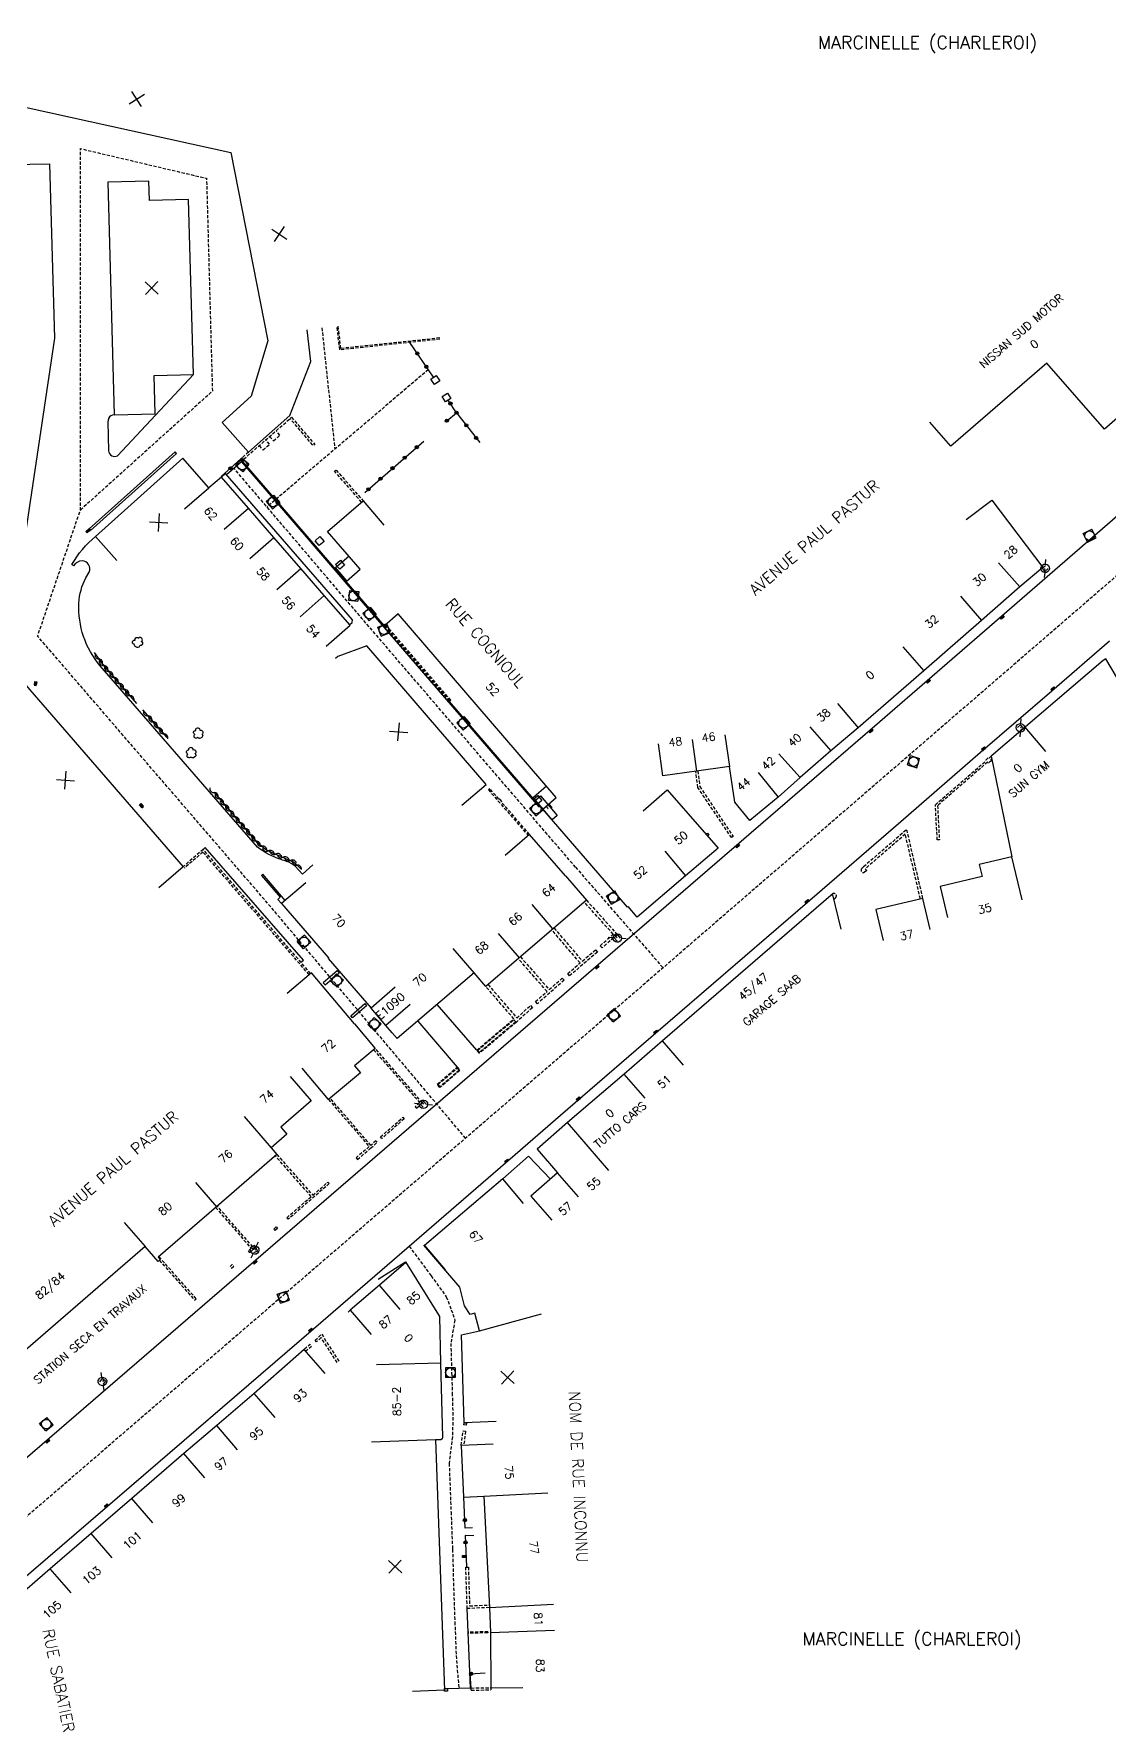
# Model space of a CAD drawing. Header units: millimetres. Extents: x 154000 to 155001, y 121000 to 122000.
# Drawn here: x 154330.4 to 154498.4, y 121252.5 to 121514.3 of the extents above; entities that cross this region are included whole.
import ezdxf
from ezdxf.enums import TextEntityAlignment as Align

# ---------------------------------------------------------------- set-up
doc = ezdxf.new("R2010")
doc.units = ezdxf.units.MM
doc.linetypes.add('DASHED', pattern=[0.75, 0.5, -0.25])
doc.layers.get('0').update_dxf_attribs({"linetype": 'CONTINUOUS'})
for name, color, linetype in [('W0001', 6, 'DASHED'), ('W0008', 7, 'CONTINUOUS'), ('W0100', 7, 'CONTINUOUS'), ('W0112', 1, 'DASHED'), ('W0300', 7, 'CONTINUOUS'), ('W0310', 3, 'CONTINUOUS'), ('W0322', 7, 'CONTINUOUS'), ('W0334', 7, 'CONTINUOUS'), ('W0400', 7, 'CONTINUOUS'), ('W0420', 7, 'CONTINUOUS'), ('W0471', 7, 'CONTINUOUS'), ('W0980', 7, 'CONTINUOUS'), ('W0984', 7, 'CONTINUOUS'), ('W0989', 7, 'CONTINUOUS'), ('W0991', 7, 'CONTINUOUS'), ('W1102', 7, 'CONTINUOUS')]:
    doc.layers.add(name, color=color, linetype=linetype)
doc.styles.get("Standard").update_dxf_attribs({"font": 'romans.shx', "width": 0.85})

# ---------------------------------------------------------------- blocks, each defined once
blk = doc.blocks.new('T400')
for p, q in [((-0.15, 0.3), (0.15, 0.3)), ((-0.15, -0.25), (-0.15, 0.3)), ((-0.15, 0.15), (0.15, 0.15)), ((-0.15, 0), (0.15, 0)), ((0.15, 0.3), (0.15, -0.25)), ((-0.15, -0.15), (0.15, -0.15)), ((-0.15, -0.25), (-0.15, -0.3)), ((-0.15, -0.3), (0.15, -0.3)), ((0.15, -0.3), (0.15, -0.25))]:
    blk.add_line(p, q)
blk = doc.blocks.new('T420')
for p, q in [((0.75, 0.75), (-0.75, 0.75)), ((-0.75, 0.75), (-0.75, -0.75)), ((0.75, 0.75), (0.75, -0.75)), ((0.75, -0.75), (-0.75, -0.75))]:
    blk.add_line(p, q)
blk.add_ellipse((0, 0), major_axis=(-0.53, 0.53), ratio=1, start_param=3.926991, end_param=10.210176)
blk = doc.blocks.new('T471')
for p, q in [((-0.333334, 0.333334), (-0.333334, -0.333334)), ((-0.333334, 0.333334), (0.333334, 0.333334)), ((-0.333334, 0), (0, 0)), ((0.500001, 0.500001), (1.000002, 1.000002)), ((-0.500001, -0.500001), (-1.000002, -1.000002)), ((-0.333334, -0.333334), (0.333334, -0.333334))]:
    blk.add_line(p, q)
blk.add_ellipse((0, 0), major_axis=(0.471405, 0.471405), ratio=1, start_param=5.4977871438, end_param=11.780972451)
blk = doc.blocks.new('T300')
for p, q in [((-0.8, 0.51), (-0.86, 0.34)), ((-0.86, 0.34), (-0.86, 0.17)), ((-0.86, 0.17), (-0.74, 0.06)), ((-0.69, 0.63), (-0.8, 0.51)), ((-0.8, -0.06), (-0.74, 0.06)), ((-0.74, 0.06), (-0.69, 0.11)), ((-0.57, 0.69), (-0.69, 0.63)), ((-0.46, 0.69), (-0.57, 0.69)), ((-0.29, 0.63), (-0.46, 0.69)), ((-0.29, 0.63), (-0.17, 0.74)), ((-0.23, 0.57), (-0.29, 0.63)), ((-0.17, 0.74), (-0.06, 0.8)), ((-0.06, 0.8), (0.06, 0.8)), ((0.06, 0.8), (0.23, 0.74)), ((0.23, 0.74), (0.34, 0.63)), ((0.34, 0.63), (0.4, 0.51)), ((0.46, 0.46), (0.34, 0.46)), ((0.4, 0.51), (0.4, 0.46)), ((0.57, 0.4), (0.46, 0.46)), ((0.57, 0.4), (0.69, 0.29)), ((0.69, 0.29), (0.74, 0.17)), ((0.74, 0.06), (0.69, -0.17)), ((0.74, 0.17), (0.74, 0.06)), ((-0.8, -0.17), (-0.8, -0.06)), ((-0.8, -0.23), (-0.8, -0.17)), ((-0.74, -0.34), (-0.8, -0.23)), ((-0.69, -0.4), (-0.74, -0.34)), ((-0.51, -0.46), (-0.69, -0.4)), ((-0.4, -0.46), (-0.51, -0.46)), ((-0.4, -0.46), (-0.34, -0.46)), ((-0.34, -0.46), (-0.34, -0.4)), ((-0.34, -0.51), (-0.34, -0.46)), ((-0.29, -0.63), (-0.34, -0.51)), ((-0.17, -0.74), (-0.29, -0.63)), ((-0.06, -0.8), (-0.17, -0.74)), ((0.06, -0.8), (-0.06, -0.8)), ((0.17, -0.74), (0.06, -0.8)), ((0.23, -0.69), (0.17, -0.74)), ((0.29, -0.46), (0.23, -0.46)), ((0.29, -0.63), (0.23, -0.69)), ((0.46, -0.4), (0.29, -0.46)), ((0.34, -0.51), (0.29, -0.63)), ((0.34, -0.51), (0.34, -0.46)), ((0.57, -0.34), (0.46, -0.4)), ((0.63, -0.29), (0.57, -0.34)), ((0.69, -0.17), (0.63, -0.29))]:
    blk.add_line(p, q)
blk = doc.blocks.new('t112o')
at = {"color": 0, "linetype": 'Continuous'}
for p, q in [((-0.5, 0.5), (0.5, 0.5)), ((-0.5, -0.5), (-0.5, 0.5)), ((0.5, 0.5), (0.5, -0.5)), ((0.5, -0.5), (-0.5, -0.5))]:
    blk.add_line(p, q, dxfattribs=at)
blk = doc.blocks.new('t991o')
at = {"color": 0, "linetype": 'Continuous'}
for p, q in [((-1, 1), (1, -1)), ((-1, -1), (1, 1))]:
    blk.add_line(p, q, dxfattribs=at)
blk = doc.blocks.new('t322o')
at = {"color": 0, "linetype": 'Continuous'}
for radius in [0.25, 0.15]:
    blk.add_circle((0, 0), radius, dxfattribs=at)
blk = doc.blocks.new('t310o')
at = {"color": 0, "linetype": 'Continuous'}
for centre, start, end in [((-0.5, 0.38), 216.8699, 323.1304), ((0.5, -0.37), 36.8699, 143.1303)]:
    blk.add_arc(centre, 0.625, start, end, dxfattribs=at)

msp = doc.modelspace()

# ---------------------------------------------------------------- linework, layer by layer
at = {"layer": 'W0001', "flags": 128}
msp.add_lwpolyline([(154517.42, 121522.99), (154527.2, 121518.44), (154536.85, 121513.56, -0.190432), (154540.36, 121509.8, -0.022184), (154541.4, 121505.49, -0.081433), (154542.01, 121485.98, -0.16842), (154517.92, 121445.45), (154424.29, 121364.51), (154193.3, 121165.28), (154006.71, 121004.48)], format="xyb", dxfattribs=at)
for points in [[(154397.89, 121341.73), (154367.94, 121377.31), (154331.07, 121420.15), (154337.74, 121439.84), (154337.74, 121496.29), (154357.44, 121491.65), (154358.35, 121458.39), (154337.74, 121439.84)], [(154375.46, 121468.29), (154377.46, 121449.33)], [(154392.07, 121461.77), (154366.88, 121440.32)], [(154415.05, 121384.06), (154381.7, 121422.92), (154361.75, 121446.34)], [(154415.05, 121384.06), (154428.72, 121368.34)]]:
    msp.add_lwpolyline(points, dxfattribs=at)
at = {"layer": 'W0001'}
msp.add_lwpolyline([(154389.07, 121324.87), (154392.5, 121320.25), (154394.88, 121316.96), (154395.66, 121314.94), (154396.21, 121313.31), (154395.58, 121309.69), (154395.71, 121305.13), (154395.8, 121301.93), (154395.91, 121298.12), (154395.82, 121295.09), (154395.32, 121290.97), (154395.61, 121283.35), (154395.85, 121277.53), (154395.99, 121272.27), (154396.21, 121266.16), (154396.41, 121260.93), (154396.83, 121255.84)], dxfattribs=at)
at = {"layer": 'W0008'}
for points in [[(154516.22, 121520.22), (154535.72, 121511.16, -0.183317), (154537.85, 121508.93, -0.021463), (154538.8, 121504.98, -0.081433), (154539.37, 121486.33, -0.16791), (154527.79, 121463.2), (154506.75, 121445.07), (154481.23, 121422.96), (154461.8, 121406.09), (154439.83, 121387.12), (154283.61, 121252.35), (154282.48, 121251.37, -0.293317), (154271.75, 121249.91), (154266.72, 121252.05, 0.15441), (154256.88, 121251.61, -0.068412), (154253.72, 121250.92, -0.026093), (154251.95, 121250.88, -0.082742), (154250.7, 121251.05), (154230.25, 121257.36)], [(154498.43, 121419.36), (154489.4, 121411.56), (154478.3, 121401.95), (154465.83, 121391.13), (154451.61, 121378.84), (154427.94, 121358.44), (154412.72, 121345.27), (154404.85, 121338.45), (154404.11, 121337.81), (154387.93, 121323.85), (154374.14, 121311.92), (154341.6, 121283.91), (154316.94, 121262.7, 0.131773), (154315.14, 121258.83, 0.082377), (154315.43, 121254.79), (154320.93, 121227.8)]]:
    msp.add_lwpolyline(points, format="xyb", dxfattribs=at)
msp.add_lwpolyline([(154395.04, 121255.79), (154398.63, 121255.88), (154398.14, 121268.27)], dxfattribs=at)
at = {"layer": 'W0100'}
msp.add_line((154384.26, 121319.73), (154388.49, 121322.4), dxfattribs=at)
for points in [[(154327.59, 121508.23), (154326.51, 121503.35), (154361.22, 121495.68), (154367.01, 121466.28), (154364.41, 121457.63), (154359.87, 121453.5), (154364, 121448.89), (154370.46, 121454.61), (154373.71, 121463.05), (154373.13, 121468.01)], [(154326.83, 121488.79), (154326.71, 121493.79), (154332.92, 121493.93), (154333.68, 121466.67), (154326.14, 121416.01), (154353.77, 121384.14), (154349.99, 121380.86)], [(154343.01, 121454.71), (154349.42, 121454.86), (154349.25, 121460.85), (154355.38, 121461.02), (154354.63, 121488.34), (154348.51, 121488.19), (154348.43, 121491.22), (154342.03, 121491.06), (154343.01, 121454.71)], [(154500.9, 121480), (154513.12, 121465.89), (154497.62, 121452.46), (154488.66, 121462.8), (154473.64, 121449.79), (154470.37, 121453.57)], [(154376.1, 121418.59), (154379.86, 121421.88), (154375.83, 121426.47), (154372.17, 121430.71), (154367.95, 121435.56), (154363.98, 121440.15), (154359.76, 121444.99), (154357.8, 121443.29), (154353.74, 121447.96), (154340.11, 121435.7), (154343.45, 121431.98)], [(154416.63, 121385.41), (154409.94, 121393.12), (154412.05, 121394.95), (154387.37, 121423.61), (154385.21, 121421.75), (154379.23, 121428.7), (154381.42, 121430.59), (154376.33, 121436.5), (154381.88, 121441.28), (154385.14, 121437.49)], [(154476.05, 121438.35), (154480.04, 121441.37), (154488, 121430.85), (154484.4, 121427.84), (154478.44, 121422.6), (154469.41, 121414.73), (154459.18, 121405.83), (154454.93, 121402.22), (154450.15, 121398.05), (154446.71, 121394.97), (154442.27, 121391.37), (154439.9, 121394.19), (154439.08, 121399.78), (154433.95, 121399.04), (154428.68, 121398.35), (154428.02, 121403.31)], [(154397.29, 121393.72), (154401.08, 121396.98), (154382.47, 121418.65), (154377.94, 121416.96), (154377.59, 121416.65)], [(154524.88, 121341.79), (154529.84, 121342.37), (154529.02, 121349.41), (154528.31, 121355.61), (154527.58, 121361.86), (154525.3, 121381.77), (154524.49, 121385.28), (154507.32, 121414.9), (154507.38, 121414.95), (154507, 121415.3), (154503.53, 121411.93), (154500.36, 121412.4), (154497.87, 121416.59), (154497.42, 121416.36), (154479.95, 121401.39), (154483.19, 121385.68), (154478.08, 121384.47), (154478.52, 121382.61), (154471.96, 121381.06), (154473.11, 121376.19)], [(154425.61, 121392.87), (154429.38, 121396.15), (154437.31, 121387.02), (154432.24, 121382.73), (154424.69, 121376.25), (154423.26, 121377.92), (154423.15, 121377.82), (154416.63, 121385.41)], [(154413.48, 121382.71), (154407.88, 121389.18), (154404.09, 121385.91)], [(154413.48, 121382.71), (154416.74, 121378.91), (154401.05, 121365.42), (154399.21, 121367.55), (154387.21, 121357.29), (154386.43, 121358.2), (154385.45, 121359.32), (154383.12, 121362.03)], [(154372.94, 121381.64), (154369.16, 121378.37), (154376.5, 121369.89), (154376.42, 121369.8), (154383.12, 121362.03)], [(154456.5, 121374.39), (154455.25, 121379.74), (154454.93, 121379.63), (154428.62, 121356.93), (154422.65, 121351.75), (154413.82, 121344.19), (154409.05, 121340.01), (154412.26, 121336.33), (154408.07, 121332.67), (154411.37, 121328.91)], [(154470.42, 121374.31), (154469.28, 121379.18), (154461.92, 121377.46), (154463.06, 121372.59)], [(154380.56, 121359.58), (154373.82, 121367.58), (154370.04, 121364.31)], [(154380.56, 121359.58), (154383.78, 121355.75), (154380.56, 121353.04), (154381.47, 121351.96), (154376.49, 121347.77), (154372.36, 121352.68)], [(154370.48, 121351.36), (154373.76, 121347.58), (154369.04, 121343.48), (154370, 121342.37), (154367.53, 121340.22), (154368.41, 121339.21), (154358.98, 121331.03), (154349.89, 121323.15), (154350.21, 121322.78), (154349.87, 121322.48), (154347.85, 121324.81), (154324.86, 121304.91), (154321.58, 121308.69)], [(154406.94, 121331.55), (154403.71, 121335.36), (154391.49, 121324.99), (154394.72, 121321.18)], [(154402.65, 121297.46), (154397.65, 121297.3), (154397.23, 121311), (154400.08, 121311.63), (154399.31, 121314.41), (154398.59, 121314.18), (154397.74, 121315.55), (154396.99, 121318.48), (154391.38, 121325.01)], [(154388.54, 121322.32), (154384.42, 121318.78), (154379.88, 121314.85), (154383.15, 121311.07)], [(154388.49, 121322.4), (154393.68, 121314.17), (154393.8, 121313.87), (154393.98, 121306.58), (154394.28, 121295.02), (154394.21, 121294.76), (154394, 121294.63), (154393.2, 121294.61), (154394.58, 121255.51), (154389.58, 121255.33)], [(154402.2, 121293.97), (154397.21, 121293.76), (154397.54, 121285.68), (154400.72, 121285.8), (154401.63, 121268.44), (154401.77, 121264.52), (154401.84, 121255.91), (154406.84, 121255.95)]]:
    msp.add_lwpolyline(points, dxfattribs=at)
msp.add_lwpolyline([(154409.57, 121395.2), (154412.2, 121392.14), (154411.41, 121391.47), (154408.78, 121394.52)], close=True, dxfattribs=at)
msp.add_lwpolyline([(154375.97, 121304.97), (154372.67, 121308.72), (154364.87, 121301.87), (154359.04, 121296.86), (154353.92, 121292.47), (154345.77, 121285.44), (154339.43, 121279.98), (154333.04, 121274.49), (154327.04, 121269.28), (154319.8, 121263.05, 0.266008), (154316.86, 121254.77), (154318.48, 121246.88), (154320.8, 121235.58), (154322.1, 121229.19)], format="xyb", dxfattribs=at)
at = {"layer": 'W0112'}
for p, q in [((154397.2, 121293.75), (154397.49, 121296.01)), ((154397.49, 121296.01), (154397.89, 121295.96)), ((154397.6, 121296.98), (154397.65, 121297.3)), ((154397.89, 121295.96), (154397.61, 121293.78)), ((154397.65, 121297.3), (154398.05, 121297.24)), ((154398.14, 121268.27), (154397.92, 121274.75)), ((154401.6, 121268.43), (154398.14, 121268.27)), ((154401.37, 121264.65), (154398.35, 121264.57)), ((154401.37, 121264.65), (154401.35, 121264.48)), ((154394.57, 121255.78), (154395.04, 121255.79)), ((154395.04, 121255.79), (154395.05, 121255.39)), ((154398.77, 121255.52), (154401.85, 121255.57)), ((154401.84, 121255.91), (154401.85, 121255.57))]:
    msp.add_line(p, q, dxfattribs=at)
for points in [[(154393.86, 121466.51), (154378.24, 121464.86), (154377.8, 121468.56)], [(154393.84, 121466.71), (154378.41, 121465.08), (154378, 121468.58)], [(154365.66, 121449.9), (154366.27, 121449.21), (154367.28, 121450.12), (154366.69, 121450.8)], [(154367.29, 121451.33), (154367.89, 121450.64), (154368.89, 121451.54), (154368.3, 121452.22)], [(154381.65, 121441.08), (154377.44, 121445.89), (154377.67, 121446.09), (154381.88, 121441.28)], [(154385.21, 121421.75), (154395.4, 121409.96), (154395.59, 121410.12), (154385.4, 121421.92)], [(154480.03, 121401.02), (154479.87, 121400.89), (154480, 121400.73), (154479.52, 121400.31), (154479.39, 121400.47), (154471.57, 121393.68), (154471.86, 121388.33), (154471.53, 121388.31), (154471.23, 121393.82), (154479.17, 121400.71), (154479.11, 121400.79), (154479.59, 121401.21), (154479.66, 121401.14), (154479.95, 121401.39)], [(154434.15, 121399.07), (154434.45, 121396.64), (154439.67, 121388.85), (154439.4, 121388.67), (154434.14, 121396.53), (154433.83, 121399.03)], [(154407.88, 121389.18), (154403.47, 121394.25), (154403.55, 121394.32), (154403.17, 121394.77), (154403.08, 121394.7), (154401.68, 121396.31), (154401.46, 121396.13), (154407.67, 121389)], [(154469.28, 121379.18), (154466.82, 121389.75), (154466.65, 121389.84), (154460.03, 121384.12)], [(154435.42, 121389.19), (154435.64, 121389.38), (154435.89, 121389.08), (154435.68, 121388.9)], [(154373.69, 121367.46), (154356.91, 121386.83), (154353.77, 121384.14)], [(154373.46, 121367.27), (154356.88, 121386.41), (154353.96, 121383.91)], [(154460.03, 121384.12), (154460.03, 121384.12), (154459.75, 121383.86)], [(154416.74, 121378.91), (154421.58, 121373.55), (154419.21, 121371.47), (154418.91, 121371.8), (154420.94, 121373.59), (154416.41, 121378.61)], [(154411.69, 121374.57), (154416.11, 121369.39), (154418.17, 121371.15), (154418.46, 121370.81), (154414.12, 121367.1), (154413.83, 121367.44), (154415.76, 121369.1), (154411.34, 121374.28)], [(154406.45, 121370.06), (154410.94, 121364.95), (154412.99, 121366.75), (154413.28, 121366.41), (154409.1, 121362.74), (154408.8, 121363.07), (154410.6, 121364.65), (154406.11, 121369.77)], [(154401.39, 121365.72), (154405.89, 121360.52), (154408, 121362.44), (154408.31, 121362.11), (154405.85, 121359.88), (154400.07, 121354.99), (154399.65, 121355.48), (154405.43, 121360.37)], [(154405.43, 121360.37), (154401.05, 121365.42)], [(154383.53, 121355.54), (154390.71, 121347.29), (154389.99, 121346.65), (154390.2, 121346.41), (154391.15, 121347.26), (154383.78, 121355.75)], [(154376.49, 121347.77), (154382.85, 121340.41), (154380.78, 121338.66), (154380.99, 121338.41), (154383.06, 121340.16), (154384.1, 121341.09), (154383.89, 121341.32), (154383.09, 121340.61), (154376.74, 121347.98)], [(154368.41, 121339.21), (154374.03, 121332.83), (154376.4, 121334.89), (154376.61, 121334.64), (154370.2, 121329.08), (154369.98, 121329.32), (154373.78, 121332.62), (154368.16, 121339)], [(154358.85, 121330.91), (154364.41, 121324.54), (154363.95, 121324.14), (154364.17, 121323.89), (154364.63, 121324.3), (154365.14, 121324.73), (154364.92, 121324.98), (154364.66, 121324.76), (154359.1, 121331.13)], [(154350.07, 121322.66), (154355.58, 121316.44), (154355.83, 121316.66), (154350, 121323.24)], [(154379.88, 121314.85), (154379.55, 121314.57)], [(154377.84, 121306.68), (154375.35, 121310.59), (154374.6, 121309.92), (154374.38, 121310.17), (154375.42, 121311.11), (154378.13, 121306.86)], [(154398.05, 121297.24), (154398, 121296.92), (154397.6, 121296.98)], [(154397.92, 121274.75), (154398.32, 121274.76), (154398.52, 121268.69)], [(154398.52, 121268.69), (154401.58, 121268.83), (154401.6, 121268.43)], [(154401.35, 121264.48), (154398.34, 121264.4), (154398.35, 121264.57)], [(154395.05, 121255.39), (154394.58, 121255.38), (154394.57, 121255.78)], [(154398.77, 121255.52), (154398.75, 121255.86), (154401.84, 121255.91)]]:
    msp.add_lwpolyline(points, dxfattribs=at)
at = {"layer": 'W0112', "flags": 128}
for points in [[(154364, 121448.89), (154362.79, 121447.82), (154363, 121447.57), (154370.72, 121454.33)], [(154370.72, 121454.33), (154374.33, 121450.08), (154374.1, 121449.89), (154370.49, 121454.14)], [(154361.33, 121321.43), (154361.68, 121321.73), (154361.46, 121321.98), (154361.12, 121321.68), (154361.33, 121321.43), (154361.68, 121321.73)], [(154372.89, 121308.46), (154373.83, 121309.27), (154373.61, 121309.53), (154372.67, 121308.72)]]:
    msp.add_lwpolyline(points, dxfattribs=at)
at = {"layer": 'W0112'}
for points in [[(154468.89, 121379.09), (154466.54, 121389.21), (154460.29, 121383.81), (154460.52, 121383.52), (154460.18, 121383.29, -0.913858), (154459.75, 121383.86)], [(154455.4, 121379.08), (154455.64, 121379.28, 0.862401), (154455.27, 121379.93), (154454.93, 121379.63)]]:
    msp.add_lwpolyline(points, format="xyb", dxfattribs=at)
for points in [[(154405.71, 121359.89), (154400.08, 121355.13), (154399.79, 121355.47), (154405.41, 121360.23)], [(154393.46, 121350.16), (154396.58, 121352.84), (154397.01, 121352.32), (154393.89, 121349.64)], [(154393.6, 121350.14), (154396.56, 121352.69), (154396.87, 121352.33), (154393.9, 121349.78)], [(154388.1, 121345), (154388.31, 121344.76), (154384.83, 121341.7), (154384.61, 121341.94)], [(154368.32, 121327.89), (154368.53, 121327.64), (154368.14, 121327.3), (154367.93, 121327.55)]]:
    msp.add_lwpolyline(points, close=True, dxfattribs=at)
at = {"layer": 'W0310'}
for points in [[(154339.91, 121417.61), (154341.18, 121415.77), (154346.51, 121409.64)], [(154347.42, 121408.61), (154351.25, 121404.3)], [(154358.61, 121395.7), (154365.21, 121388.06), (154366.84, 121386.71), (154371.08, 121384.86), (154372.14, 121383.79)]]:
    msp.add_lwpolyline(points, dxfattribs=at)
at = {"layer": 'W0322'}
for points in [[(154392.89, 121460.57), (154389.18, 121466.02)], [(154394.97, 121453.79), (154396.47, 121455.04), (154395.18, 121456.99)], [(154396.47, 121455.04), (154400.09, 121450.37)], [(154382.14, 121442.57), (154391.35, 121450.61)], [(154359.75, 121445.08), (154362.79, 121447.82)], [(154398.94, 121280.9), (154397.84, 121280.82), (154397.59, 121285.66)], [(154399.15, 121279.61), (154397.83, 121279.66), (154398.02, 121274.84)], [(154398.75, 121255.86), (154398.59, 121258.07), (154400.96, 121258.25)]]:
    msp.add_lwpolyline(points, dxfattribs=at)
at = {"layer": 'W0334'}
for points in [[(154343.01, 121454.71, 0.328972), (154342.15, 121454.14, 0.083872), (154342.05, 121453.65), (154342.14, 121449.09, 0.535756), (154343.55, 121448.32), (154343.55, 121448.32), (154355.38, 121461.02)], [(154374.05, 121384.43), (154372.42, 121382.99), (154371.26, 121384.21, 0.10035), (154369.92, 121384.97, -0.000067), (154369.07, 121385.25, -0.083277), (154365.39, 121387.19), (154340.85, 121415.5, -0.192337), (154337.52, 121425.3, -0.106346), (154338.59, 121429.25), (154339.11, 121430.15, 0.532301), (154338.02, 121431.92, 0.20763), (154336.67, 121431.13), (154336.43, 121431.33, -0.091594), (154340.12, 121435.73)]]:
    msp.add_lwpolyline(points, format="xyb", dxfattribs=at)
for points in [[(154339.1, 121436.9), (154339.33, 121436.64), (154352.77, 121448.68), (154352.53, 121448.94)], [(154375.66, 121365.98), (154375.96, 121365.69), (154378.14, 121367.58), (154377.84, 121367.87)], [(154380.25, 121360.54), (154379.97, 121360.86), (154382.15, 121362.75), (154382.43, 121362.42)]]:
    msp.add_lwpolyline(points, close=True, dxfattribs=at)
at = {"layer": 'W0334', "flags": 128}
msp.add_lwpolyline([(154362.91, 121447.35), (154360.58, 121445.33)], dxfattribs=at)
at = {"layer": 'W0334'}
for points in [[(154379.23, 121428.7), (154368.97, 121440.62), (154363.06, 121447.48), (154362.91, 121447.35)], [(154362.91, 121447.35), (154368.82, 121440.49), (154385.74, 121420.83), (154409.32, 121393.47), (154409.47, 121393.6), (154395.4, 121409.96)], [(154379.81, 121421.94), (154380.17, 121422.25), (154380.22, 121422.7), (154360.39, 121445.55), (154359.76, 121444.99)], [(154379.32, 121428.78), (154377.57, 121430.87), (154379.65, 121432.64)], [(154409.94, 121393.12), (154408.52, 121394.77), (154408.5, 121395), (154410.51, 121396.74)], [(154372.17, 121369.21), (154372.57, 121369.55), (154357.25, 121387.12), (154356.91, 121386.83)], [(154369.74, 121378.88), (154366.23, 121382.95), (154366.02, 121382.77), (154368.95, 121379.36), (154368.58, 121379.02), (154369.16, 121378.37)], [(154399.65, 121355.48), (154393.44, 121362.62)], [(154390.43, 121360.02), (154396.58, 121352.84)], [(154411.13, 121335.34), (154407.72, 121338.93), (154403.71, 121335.36)]]:
    msp.add_lwpolyline(points, dxfattribs=at)
at = {"layer": 'W1102'}
for p, q in [((154354.02, 121440.02), (154357.8, 121443.29)), ((154360.2, 121436.87), (154363.98, 121440.15)), ((154364.18, 121432.28), (154367.95, 121435.56)), ((154481.1, 121431.59), (154484.4, 121427.84)), ((154368.39, 121427.44), (154372.17, 121430.71)), ((154372.08, 121423.17), (154375.83, 121426.47)), ((154475.15, 121426.37), (154478.44, 121422.6)), ((154466.13, 121418.5), (154469.41, 121414.73)), ((154455.94, 121409.64), (154459.18, 121405.83)), ((154451.65, 121405.99), (154454.93, 121402.22)), ((154433.24, 121404), (154433.95, 121399.04)), ((154446.81, 121401.77), (154450.15, 121398.05)), ((154443.56, 121398.86), (154446.71, 121394.97)), ((154429.01, 121386.55), (154432.24, 121382.73)), ((154386.9, 121365.3), (154383.12, 121362.03)), ((154389.23, 121362.63), (154385.45, 121359.32)), ((154431.89, 121353.15), (154428.62, 121356.93)), ((154425.93, 121347.97), (154422.65, 121351.75)), ((154355.7, 121334.8), (154358.98, 121331.03)), ((154415.54, 121332.56), (154412.26, 121336.33)), ((154387.68, 121314.99), (154384.42, 121318.78)), ((154400.08, 121311.63), (154409.72, 121314.29)), ((154393.98, 121306.58), (154383.98, 121306.33)), ((154368.16, 121298.12), (154364.87, 121301.87)), ((154362.3, 121293.07), (154359.04, 121296.86)), ((154393.2, 121294.61), (154383.2, 121294.26)), ((154357.18, 121288.67), (154353.92, 121292.47)), ((154349.03, 121281.65), (154345.77, 121285.44)), ((154400.72, 121285.8), (154410.71, 121286.32)), ((154342.69, 121276.19), (154339.43, 121279.98)), ((154336.3, 121270.7), (154333.04, 121274.49)), ((154401.63, 121268.44), (154411.62, 121268.96)), ((154401.77, 121264.52), (154411.77, 121264.87))]:
    msp.add_line(p, q, dxfattribs=at)
at = {"layer": 'W1102', "flags": 128}
for points in [[(154488.48, 121402.12), (154485.23, 121405.91)], [(154438.38, 121404.73), (154439.08, 121399.78)], [(154484.79, 121378.96), (154483.19, 121385.68)], [(154411.52, 121374.42), (154408.27, 121378.22)], [(154399.21, 121367.55), (154395.96, 121371.35)], [(154406.28, 121369.92), (154403.03, 121373.72)], [(154363.29, 121345.11), (154367.53, 121340.22)], [(154420.25, 121336.67), (154413.82, 121344.19)], [(154344.58, 121328.59), (154347.85, 121324.81)]]:
    msp.add_lwpolyline(points, dxfattribs=at)

# ---------------------------------------------------------------- block references
at = {"layer": 'W0112'}
for p, rotation in [((154393.17, 121460.16), 123.530530478557), ((154394.9, 121457.41), 123.530530478557), ((154375.09, 121434.99), 129.875364751505), ((154378.3, 121431.29), 129.875364751505), ((154409.09, 121394.54), 130.824936698495)]:
    msp.add_blockref('t112o', p, dxfattribs=dict(at, rotation=rotation))
at = {"layer": 'W0300'}
for p, rotation in [((154346.66, 121419.13), 261.538721001315), ((154356.16, 121404.84), 311.629328675989), ((154355.07, 121401.79), 311.629328675989)]:
    msp.add_blockref('T300', p, dxfattribs=dict(at, rotation=rotation))
at = {"layer": 'W0310'}
for p, rotation in [((154340.62, 121416.58), 304.526841695342), ((154341.35, 121415.57), 311.005683339034), ((154342.17, 121414.63), 311.005683339034), ((154342.99, 121413.68), 311.005683339034), ((154343.81, 121412.74), 311.005683339034), ((154344.63, 121411.8), 311.005683339034), ((154345.46, 121410.85), 311.005683339034), ((154348.25, 121407.68), 311.629328675989), ((154349.08, 121406.74), 311.629328675989), ((154349.91, 121405.81), 311.629328675989), ((154350.74, 121404.87), 311.629328675989), ((154358.61, 121395.7), 310.811061231504), ((154359.43, 121394.76), 310.811061231504), ((154360.25, 121393.81), 310.811061231504), ((154361.06, 121392.87), 310.811061231504), ((154361.88, 121391.92), 310.811061231504), ((154362.7, 121390.97), 310.811061231504), ((154363.51, 121390.03), 310.811061231504), ((154364.33, 121389.08), 310.811061231504), ((154365.15, 121388.14), 310.811061231504), ((154366.1, 121387.33), 320.4017885011181), ((154367.1, 121386.6), 336.397869750146), ((154368.25, 121386.1), 336.397869750146), ((154369.4, 121385.6), 336.397869750146), ((154370.54, 121385.1), 336.397869750146), ((154371.55, 121384.39), 314.616810503468)]:
    msp.add_blockref('t310o', p, dxfattribs=dict(at, rotation=rotation))
at = {"layer": 'W0322'}
for p, rotation in [((154390.36, 121464.29), 124.292319696278), ((154391.76, 121462.22), 124.292319696278), ((154395.52, 121456.47), 123.530530478557), ((154396.47, 121455.04), 307.794386327633), ((154394.97, 121453.79), 39.9845634158128), ((154398, 121453.07), 307.794386327633), ((154390.26, 121449.66), 41.1211616829103), ((154399.53, 121451.09), 307.794386327633), ((154388.38, 121448.02), 41.1211616829103), ((154361.17, 121446.36), 41.9726443494933), ((154384.61, 121444.73), 41.1211616829103), ((154386.49, 121446.37), 41.1211616829103), ((154382.73, 121443.08), 41.1211616829103), ((154397.78, 121282.09), 93.00105032739627), ((154397.87, 121278.61), 272.3052832544318), ((154398.75, 121258.09), 4.319124723067129)]:
    msp.add_blockref('t322o', p, dxfattribs=dict(at, rotation=rotation))
at = {"layer": 'W0400'}
for p, rotation in [((154368.56, 121440.91), 220.714608571299), ((154338.94, 121436.57), 131.941315258032), ((154481.67, 121423.12), 130.9563962997455), ((154470.13, 121413.11), 130.8109134077253), ((154330.74, 121412.74), 351.5387210013151), ((154489.58, 121411.91), 310.847267072644), ((154461.2, 121405.36), 130.8109134077253), ((154478.78, 121402.57), 310.857666465706), ((154347.28, 121393.67), 40.91625143145998), ((154440.35, 121387.37), 310.927907277546), ((154451.17, 121378.68), 310.819184733424), ((154418.43, 121368.45), 310.89825305522), ((154427.54, 121358.31), 310.75402336885), ((154415.48, 121347.87), 310.871145784456), ((154404.28, 121338.16), 310.927907277546), ((154365.03, 121322.38), 310.6883325772089), ((154373.71, 121311.76), 310.87768221948), ((154332.64, 121294.43), 310.702372179271), ((154341.81, 121284.31), 310.711538236013), ((154397.7, 121276.41), 90)]:
    msp.add_blockref('T400', p, dxfattribs=dict(at, rotation=rotation))
at = {"layer": 'W0420'}
for p, rotation in [((154363, 121446.88), 320.943900547635), ((154367.82, 121441.1), 130.714608571299), ((154495.31, 121435.84), 206.522730311273), ((154380.41, 121426.43), 83.7602438539522), ((154382.89, 121423.59), 130.763190925533), ((154385.13, 121421.13), 200.464213561493), ((154397.56, 121406.54), 131.009922050027), ((154467.84, 121400.54), 162.572023984272), ((154408.93, 121393.16), 130.824936698495), ((154420.93, 121379.32), 209.477700837158), ((154372.67, 121372.39), 311.503840821782), ((154377.79, 121366.36), 227.069186311445), ((154421.03, 121360.94), 220.75402336885), ((154383.66, 121359.53), 227.069186311445), ((154369.44, 121316.9), 199.6628166525419), ((154332.42, 121297.07), 220.702372179271)]:
    msp.add_blockref('T420', p, dxfattribs=dict(at, rotation=rotation))
msp.add_blockref('T420', (154395.52, 121305.12), dxfattribs=at)
at = {"layer": 'W0471'}
for p, rotation in [((154488.37, 121430.73), 39.8714895060313), ((154484.51, 121405.82), 220.847267072644), ((154421.57, 121373), 310.993344296855), ((154391.3, 121347.03), 310.993344296855), ((154364.96, 121324.27), 199.6628166525419), ((154341.19, 121303.73), 232.875534536326)]:
    msp.add_blockref('T471', p, dxfattribs=dict(at, rotation=rotation))
at = {"layer": 'W0991'}
for p, rotation in [((154346.54, 121504.04), 77.55300601317442), ((154368.82, 121482.94), 11.12801767864347), ((154348.88, 121474.52), 1.563848699445465), ((154349.96, 121437.9), 311.9512959749561), ((154387.44, 121405.19), 40.66235539511658), ((154335.42, 121397.67), 40.91625143147199), ((154404.44, 121304.37), 91.78812690087325), ((154386.89, 121274.81), 272.0186348692947)]:
    msp.add_blockref('t991o', p, dxfattribs=dict(at, rotation=rotation))

# ---------------------------------------------------------------- texts
at = {"layer": 'W0980'}
for p in [(154469.99, 121512.73), (154467.58, 121263.41)]:
    msp.add_text('MARCINELLE (CHARLEROI)', height=2, dxfattribs=at).set_placement(p, align=Align.MIDDLE)
at = {"layer": 'W0984'}
for s, rotation, p in [('NISSAN SUD MOTOR', 40.8913, (154484.67, 121467.82)), ('SUN GYM', 40.5928, (154485.85, 121397.79)), ('E', 310.7321, (154410.67, 121393.28)), ('GARAGE SAAB', 40.7902, (154445.69, 121363.27)), ('E1090', 41.1961, (154386.14, 121362.37)), ('TUTTO CARS', 40.5615, (154422.04, 121343.82)), ('STATION SECA EN TRAVAUX', 40.8708, (154339.26, 121311.12))]:
    msp.add_text(s, height=1.25, rotation=rotation, dxfattribs=at).set_placement(p, align=Align.MIDDLE)
at = {"layer": 'W0989'}
for s, rotation, p in [('AVENUE PAUL PASTUR', 41.0053, (154452.34, 121435.55)), ('RUE COGNIOUL', 311.0069, (154401.02, 121419.09)), ('AVENUE PAUL PASTUR', 41.0053, (154342.87, 121336.99)), ('NOM DE RUE INCONNU', 272.6464, (154415.51, 121288.87)), ('RUE SABATIER', 281.6789, (154334.36, 121257.04))]:
    msp.add_text(s, height=1.75, rotation=rotation, dxfattribs=at).set_placement(p, align=Align.MIDDLE)
at = {"layer": 'W0991'}
for s, rotation, p in [('0', 40.8913, (154486.67, 121465.75)), ('62', 311.0164, (154358.1, 121439.29)), ('60', 310.8972, (154362.19, 121434.58)), ('28', 41.3257, (154483, 121433.27)), ('58', 311.0183, (154366.28, 121429.86)), ('30', 41.3257, (154478.12, 121428.98)), ('56', 310.8134, (154370.23, 121425.31)), ('54', 311.264, (154374.08, 121420.89)), ('32', 41.0918, (154470.64, 121422.43)), ('0', 41.011, (154461.02, 121414.06)), ('52', 310.7435, (154402.11, 121411.85)), ('38', 40.3785, (154453.79, 121407.81)), ('48', 7.5295, (154430.64, 121403.65)), ('46', 8.1248, (154435.82, 121404.36)), ('40', 41.0561, (154449.25, 121403.9)), ('42', 41.8581, (154445.15, 121400.29)), ('0', 40.5928, (154484.11, 121399.54)), ('44', 39.0436, (154441.29, 121397.01)), ('50', 40.2533, (154431.51, 121388.67)), ('52', 40.6675, (154425.16, 121383.24)), ('64', 40.6949, (154410.87, 121380.46)), ('70', 310.874, (154378.08, 121375.7)), ('66', 40.6947, (154405.65, 121375.97)), ('35', 13.3646, (154478.95, 121377.58)), ('37', 13.17, (154466.74, 121373.45)), ('68', 40.5413, (154400.4, 121371.47)), ('70', 40.5413, (154390.75, 121366.49)), ('45/47', 40.7902, (154442.86, 121365.34)), ('72', 40.0788, (154376.46, 121356.13)), ('51', 40.9846, (154428.91, 121350.56)), ('74', 40.9767, (154366.88, 121348.23)), ('0', 40.5615, (154420.39, 121345.62)), ('76', 40.9767, (154360.42, 121338.9)), ('55', 41.1592, (154417.9, 121334.62)), ('80', 40.9092, (154350.99, 121330.72)), ('57', 41.1596, (154413.45, 121330.73)), ('67', 310.6669, (154399.49, 121326.31)), ('82/84', 40.8708, (154333.08, 121318.64)), ('85', 40.7066, (154389.76, 121316.78)), ('87', 40.8685, (154385.42, 121313.03)), ('0', 310.6669, (154388.99, 121310.51)), ('93', 41.2726, (154372.06, 121301.53)), ('85-2', 91.5022, (154387.13, 121300.62)), ('95', 40.7344, (154365.22, 121295.58)), ('97', 40.6234, (154359.74, 121290.87)), ('75', 275.6477, (154404.68, 121289.52)), ('99', 40.761, (154353.11, 121285.16)), ('101', 40.7143, (154345.86, 121278.92)), ('77', 277.6134, (154408.58, 121277.77)), ('103', 40.7113, (154339.5, 121273.45)), ('105', 40.9497, (154333.31, 121268.1)), ('81', 273.5475, (154409.26, 121266.61)), ('83', 268.7585, (154409.54, 121259.35))]:
    msp.add_text(s, height=1.25, rotation=rotation, dxfattribs=at).set_placement(p, align=Align.MIDDLE)

doc.saveas('drawing.dxf')
